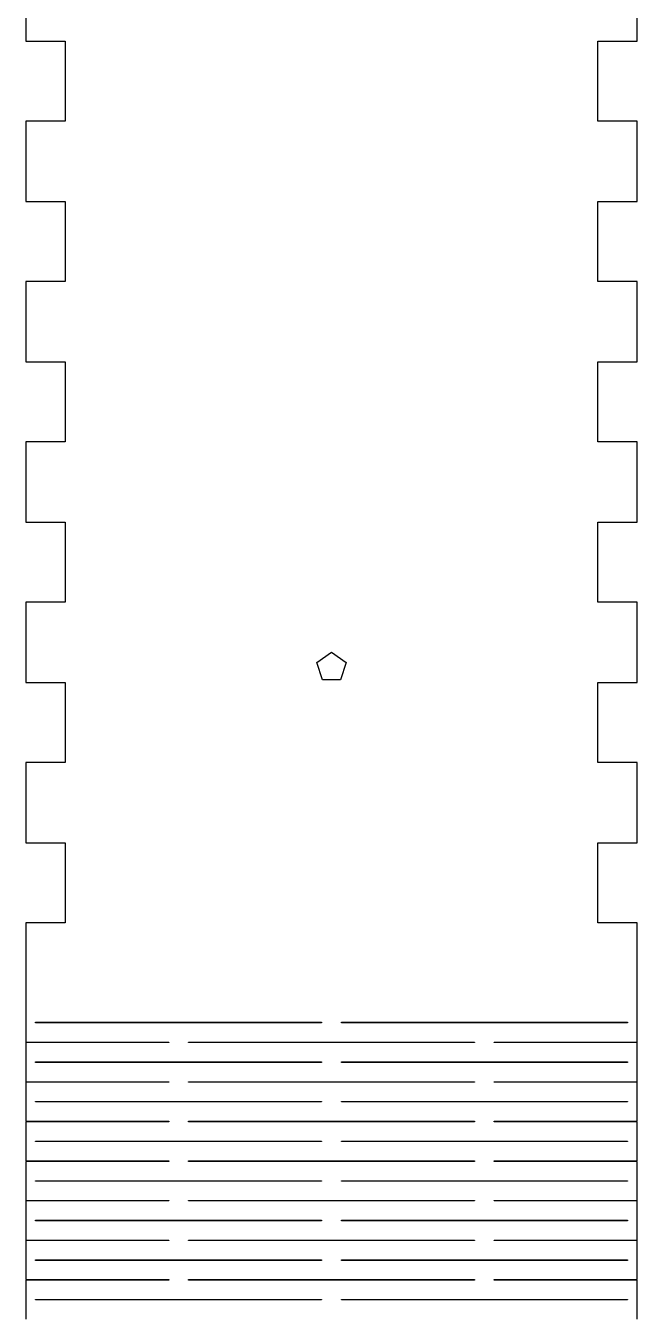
# Model space of a CAD drawing. Header units: metres. Extents: x -86 to 563, y 0 to 788.
# Drawn here: x -64 to -2, y 258.7 to 389 of the extents above; entities that cross this region are included whole.
import ezdxf

# ---------------------------------------------------------------- set-up
doc = ezdxf.new("R2010")
doc.units = ezdxf.units.M

msp = doc.modelspace()

# ---------------------------------------------------------------- linework, layer by layer
for p, q in [((-64, 395.556), (-64, 387.436)), ((-2, 387.436), (-2, 395.556)), ((-64, 387.436), (-60, 387.436)), ((-60, 387.436), (-60, 379.316)), ((-6, 379.316), (-6, 387.436)), ((-6, 387.436), (-2, 387.436)), ((-60, 379.316), (-64, 379.316)), ((-64, 379.316), (-64, 371.196)), ((-2, 379.316), (-6, 379.316)), ((-2, 371.196), (-2, 379.316)), ((-64, 371.196), (-60, 371.196)), ((-60, 371.196), (-60, 363.076)), ((-6, 363.076), (-6, 371.196)), ((-6, 371.196), (-2, 371.196)), ((-60, 363.076), (-64, 363.076)), ((-64, 363.076), (-64, 354.956)), ((-2, 363.076), (-6, 363.076)), ((-2, 354.956), (-2, 363.076)), ((-64, 354.956), (-60, 354.956)), ((-60, 354.956), (-60, 346.836)), ((-6, 346.836), (-6, 354.956)), ((-6, 354.956), (-2, 354.956)), ((-60, 346.836), (-64, 346.836)), ((-64, 346.836), (-64, 338.716)), ((-2, 346.836), (-6, 346.836)), ((-2, 338.716), (-2, 346.836)), ((-64, 338.716), (-60, 338.716)), ((-60, 338.716), (-60, 330.596)), ((-6, 330.596), (-6, 338.716)), ((-6, 338.716), (-2, 338.716)), ((-60, 330.596), (-64, 330.596)), ((-64, 330.596), (-64, 322.476)), ((-2, 330.596), (-6, 330.596)), ((-2, 322.476), (-2, 330.596)), ((-34.4741, 324.475), (-33, 325.546)), ((-33, 325.546), (-31.5258, 324.475)), ((-33.9111, 322.742), (-34.4741, 324.475)), ((-31.5258, 324.475), (-32.0889, 322.742)), ((-64, 322.476), (-60, 322.476)), ((-60, 322.476), (-60, 314.356)), ((-32.0889, 322.742), (-33.9111, 322.742)), ((-6, 314.356), (-6, 322.476)), ((-6, 322.476), (-2, 322.476)), ((-60, 314.356), (-64, 314.356)), ((-64, 314.356), (-64, 306.236)), ((-2, 314.356), (-6, 314.356)), ((-2, 306.236), (-2, 314.356)), ((-64, 306.236), (-60, 306.236)), ((-60, 306.236), (-60, 298.116)), ((-6, 298.116), (-6, 306.236)), ((-6, 306.236), (-2, 306.236)), ((-60, 298.116), (-64, 298.116)), ((-64, 298.116), (-64, 286.035)), ((-2, 298.116), (-6, 298.116)), ((-2, 286.035), (-2, 298.116)), ((-63, 287.99), (-63, 288.04)), ((-63, 288.04), (-34, 288.04)), ((-34, 288.04), (-34, 287.99)), ((-32, 287.99), (-32, 288.04)), ((-32, 288.04), (-3, 288.04)), ((-3, 288.04), (-3, 287.99)), ((-34, 287.99), (-63, 287.99)), ((-3, 287.99), (-32, 287.99)), ((-64, 286.035), (-49.5, 286.035)), ((-49.5, 285.985), (-64, 285.985)), ((-64, 285.985), (-64, 282.024)), ((-49.5, 286.035), (-49.5, 285.985)), ((-47.5, 285.985), (-47.5, 286.035)), ((-47.5, 286.035), (-18.5, 286.035)), ((-18.5, 285.985), (-47.5, 285.985)), ((-18.5, 286.035), (-18.5, 285.985)), ((-16.5, 285.985), (-16.5, 286.035)), ((-16.5, 286.035), (-2, 286.035)), ((-2, 285.985), (-16.5, 285.985)), ((-2, 282.024), (-2, 285.985)), ((-63, 283.98), (-63, 284.03)), ((-63, 284.03), (-34, 284.03)), ((-34, 283.98), (-63, 283.98)), ((-34, 284.03), (-34, 283.98)), ((-32, 283.98), (-32, 284.03)), ((-32, 284.03), (-3, 284.03)), ((-3, 283.98), (-32, 283.98)), ((-3, 284.03), (-3, 283.98)), ((-64, 282.024), (-49.5, 282.024)), ((-49.5, 281.974), (-64, 281.974)), ((-64, 281.974), (-64, 278.014)), ((-49.5, 282.024), (-49.5, 281.974)), ((-47.5, 281.974), (-47.5, 282.024)), ((-47.5, 282.024), (-18.5, 282.024)), ((-18.5, 281.974), (-47.5, 281.974)), ((-18.5, 282.024), (-18.5, 281.974)), ((-16.5, 281.974), (-16.5, 282.024)), ((-16.5, 282.024), (-2, 282.024)), ((-2, 281.974), (-16.5, 281.974)), ((-2, 278.014), (-2, 281.974)), ((-63, 279.969), (-63, 280.019)), ((-63, 280.019), (-34, 280.019)), ((-34, 279.969), (-63, 279.969)), ((-34, 280.019), (-34, 279.969)), ((-32, 279.969), (-32, 280.019)), ((-32, 280.019), (-3, 280.019)), ((-3, 279.969), (-32, 279.969)), ((-3, 280.019), (-3, 279.969)), ((-64, 278.014), (-49.5, 278.014)), ((-49.5, 277.964), (-64, 277.964)), ((-64, 277.964), (-64, 274.003)), ((-49.5, 278.014), (-49.5, 277.964)), ((-47.5, 277.964), (-47.5, 278.014)), ((-47.5, 278.014), (-18.5, 278.014)), ((-18.5, 277.964), (-47.5, 277.964)), ((-18.5, 278.014), (-18.5, 277.964)), ((-16.5, 277.964), (-16.5, 278.014)), ((-16.5, 278.014), (-2, 278.014)), ((-2, 277.964), (-16.5, 277.964)), ((-2, 274.003), (-2, 277.964)), ((-63, 275.959), (-63, 276.009)), ((-63, 276.009), (-34, 276.009)), ((-34, 275.959), (-63, 275.959)), ((-34, 276.009), (-34, 275.959)), ((-32, 275.959), (-32, 276.009)), ((-32, 276.009), (-3, 276.009)), ((-3, 275.959), (-32, 275.959)), ((-3, 276.009), (-3, 275.959)), ((-64, 274.003), (-49.5, 274.003)), ((-49.5, 273.953), (-64, 273.953)), ((-64, 273.953), (-64, 269.993)), ((-49.5, 274.003), (-49.5, 273.953)), ((-47.5, 273.953), (-47.5, 274.003)), ((-47.5, 274.003), (-18.5, 274.003)), ((-18.5, 273.953), (-47.5, 273.953)), ((-18.5, 274.003), (-18.5, 273.953)), ((-16.5, 273.953), (-16.5, 274.003)), ((-16.5, 274.003), (-2, 274.003)), ((-2, 273.953), (-16.5, 273.953)), ((-2, 269.993), (-2, 273.953)), ((-63, 271.948), (-63, 271.998)), ((-63, 271.998), (-34, 271.998)), ((-34, 271.948), (-63, 271.948)), ((-34, 271.998), (-34, 271.948)), ((-32, 271.948), (-32, 271.998)), ((-32, 271.998), (-3, 271.998)), ((-3, 271.948), (-32, 271.948)), ((-3, 271.998), (-3, 271.948)), ((-64, 269.993), (-49.5, 269.993)), ((-49.5, 269.943), (-64, 269.943)), ((-64, 269.943), (-64, 265.982)), ((-49.5, 269.993), (-49.5, 269.943)), ((-47.5, 269.943), (-47.5, 269.993)), ((-47.5, 269.993), (-18.5, 269.993)), ((-18.5, 269.943), (-47.5, 269.943)), ((-18.5, 269.993), (-18.5, 269.943)), ((-16.5, 269.943), (-16.5, 269.993)), ((-16.5, 269.993), (-2, 269.993)), ((-2, 269.943), (-16.5, 269.943)), ((-2, 265.982), (-2, 269.943)), ((-63, 267.938), (-63, 267.988)), ((-63, 267.988), (-34, 267.988)), ((-34, 267.938), (-63, 267.938)), ((-34, 267.988), (-34, 267.938)), ((-32, 267.938), (-32, 267.988)), ((-32, 267.988), (-3, 267.988)), ((-3, 267.938), (-32, 267.938)), ((-3, 267.988), (-3, 267.938)), ((-64, 265.982), (-49.5, 265.982)), ((-49.5, 265.932), (-64, 265.932)), ((-64, 265.932), (-64, 261.972)), ((-49.5, 265.982), (-49.5, 265.932)), ((-47.5, 265.932), (-47.5, 265.982)), ((-47.5, 265.982), (-18.5, 265.982)), ((-18.5, 265.932), (-47.5, 265.932)), ((-18.5, 265.982), (-18.5, 265.932)), ((-16.5, 265.932), (-16.5, 265.982)), ((-16.5, 265.982), (-2, 265.982)), ((-2, 265.932), (-16.5, 265.932)), ((-2, 261.972), (-2, 265.932)), ((-63, 263.927), (-63, 263.977)), ((-63, 263.977), (-34, 263.977)), ((-34, 263.927), (-63, 263.927)), ((-34, 263.977), (-34, 263.927)), ((-32, 263.927), (-32, 263.977)), ((-32, 263.977), (-3, 263.977)), ((-3, 263.927), (-32, 263.927)), ((-3, 263.977), (-3, 263.927)), ((-64, 261.972), (-49.5, 261.972)), ((-49.5, 261.972), (-49.5, 261.922)), ((-47.5, 261.922), (-47.5, 261.972)), ((-47.5, 261.972), (-18.5, 261.972)), ((-18.5, 261.972), (-18.5, 261.922)), ((-16.5, 261.922), (-16.5, 261.972)), ((-16.5, 261.972), (-2, 261.972)), ((-49.5, 261.922), (-64, 261.922)), ((-64, 261.922), (-64, 257.961)), ((-18.5, 261.922), (-47.5, 261.922)), ((-2, 261.922), (-16.5, 261.922)), ((-2, 257.961), (-2, 261.922)), ((-63, 259.916), (-63, 259.966)), ((-63, 259.966), (-34, 259.966)), ((-34, 259.916), (-63, 259.916)), ((-34, 259.966), (-34, 259.916)), ((-32, 259.916), (-32, 259.966)), ((-32, 259.966), (-3, 259.966)), ((-3, 259.916), (-32, 259.916)), ((-3, 259.966), (-3, 259.916))]:
    msp.add_line(p, q)

doc.saveas('drawing.dxf')
